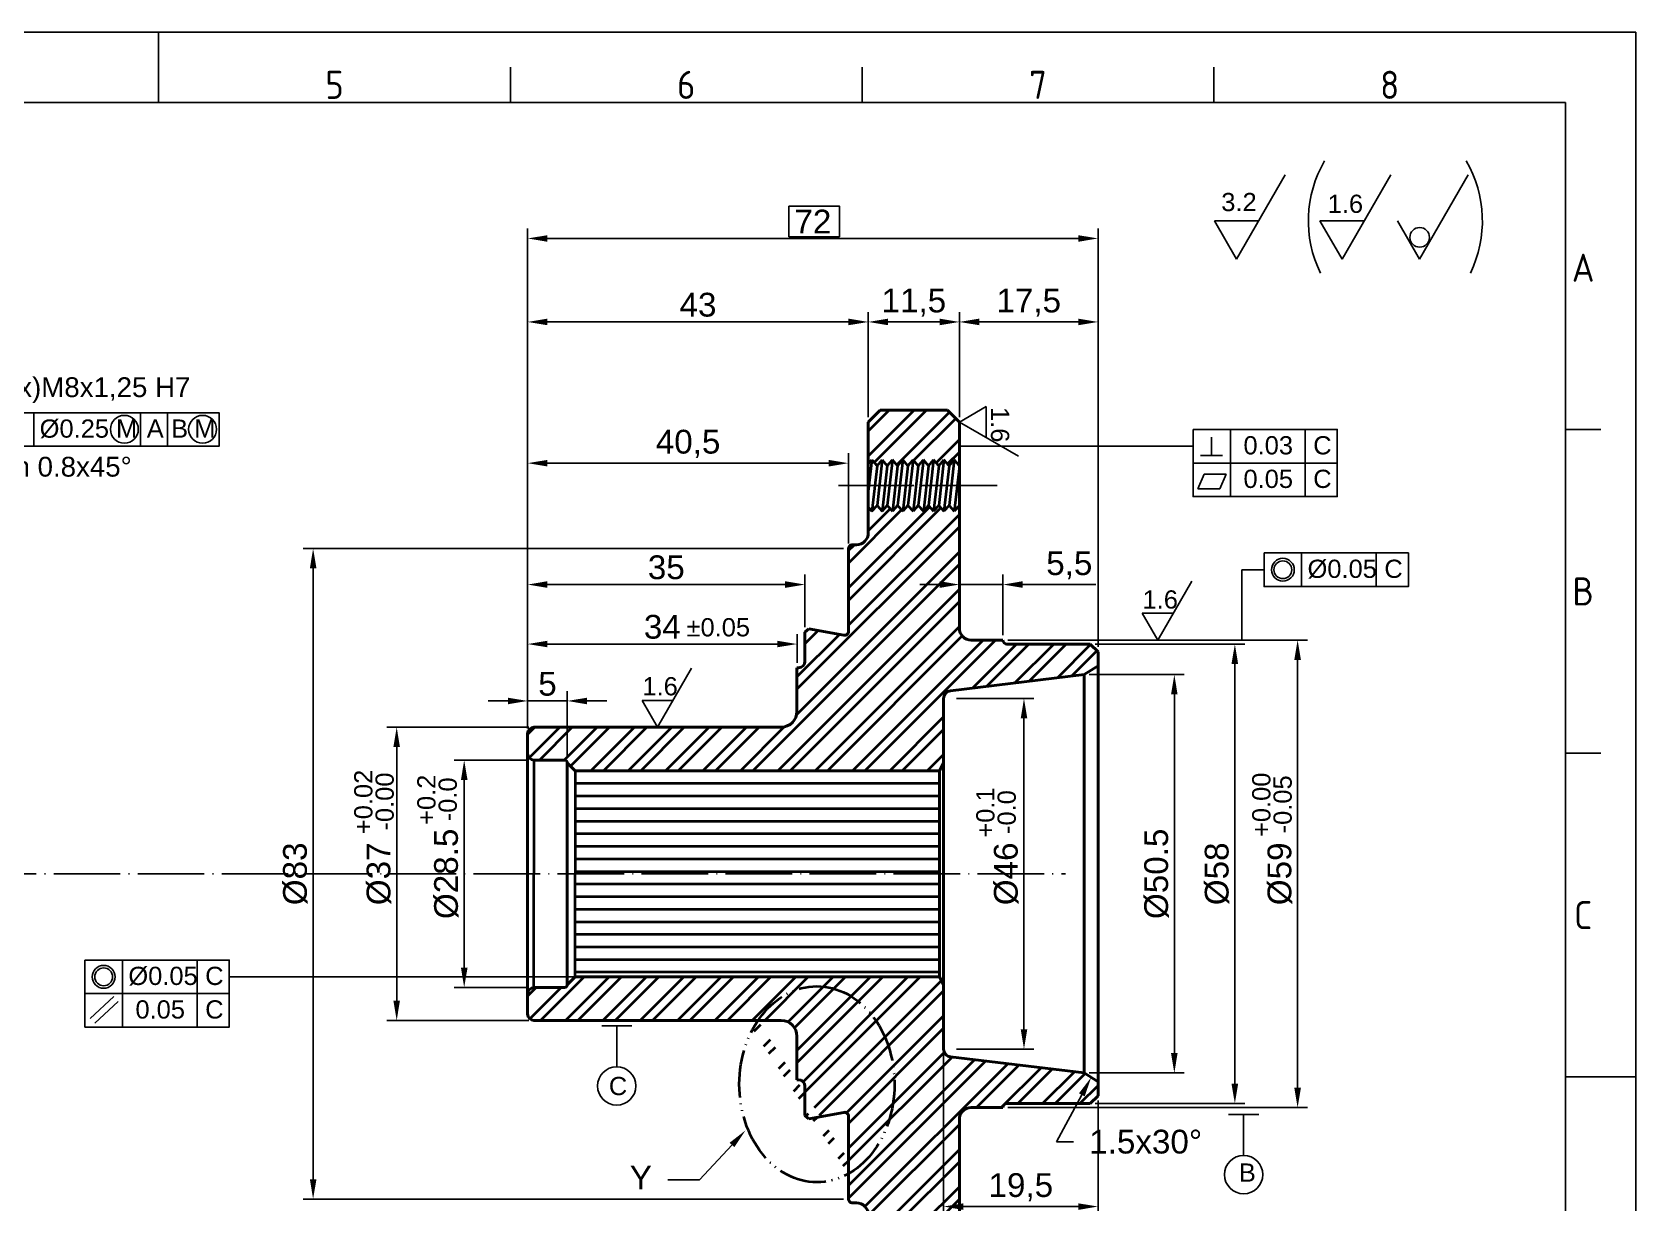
# Model space of a CAD drawing. Header units: millimetres. Extents: x 2626 to 2999, y 1108 to 1371.
# Drawn here: x 2796.4 to 2998.8, y 1223.6 to 1371.4 of the extents above; entities that cross this region are included whole.
import ezdxf
from ezdxf import colors
from ezdxf.entities.mleader import LeaderData, LeaderLine
from ezdxf.enums import TextEntityAlignment as Align
from ezdxf.math import Vec2, Vec3

# ---------------------------------------------------------------- set-up
doc = ezdxf.new("R2010")
doc.units = ezdxf.units.MM
doc.linetypes.add('ACAD_ISO04W100', pattern=[30, 24, -3, 0, -3])
doc.linetypes.add('ACAD_ISO05W100', pattern=[33, 24, -3, 0, -3, 0, -3])
for name, color, linetype, lineweight in [('AM_0', 7, 'Continuous', 40), ('AM_4', 1, 'ACAD_ISO04W100', 25), ('AM_5', 3, 'Continuous', 25), ('AM_7', 4, 'Continuous', 35), ('AM_BOR', 2, 'ACAD_ISO05W100', 35)]:
    doc.layers.add(name, color=color, linetype=linetype, lineweight=lineweight)
doc.styles.add('ACISOTS', font='isocp.shx', dxfattribs={"height": 1})
doc.styles.get("Standard").update_dxf_attribs({"font": 'arial.ttf'})
doc.dimstyles.new('ISO-25', dxfattribs={"dimtxt": 3, "dimasz": 2.5, "dimexe": 1.25, "dimexo": 0.625, "dimtad": 1, "dimtxsty": 'Standard', "dimcen": 2.5, "dimadec": 0, "dimazin": 0, "dimtfac": 1, "dimtmove": 0, "dimatfit": 3, "dimfxl": 1, "dimarcsym": 0})

# ---------------------------------------------------------------- blocks, each defined once
blk = doc.blocks.new('A3 ZTL')
for p, q in [((401.17, 280.82), (19.57, 280.82)), ((401.17, 9.78), (401.17, 280.82))]:
    blk.add_line(p, q)
at = {"layer": 'AM_BOR', "color": 135, "linetype": 'Continuous', "lineweight": 25}
for p, q in [((0, 290.61), (410.96, 290.61)), ((410.96, 290.61), (410.96, 0))]:
    blk.add_line(p, q, dxfattribs=at)
at = {"layer": 'AM_BOR', "color": 135, "lineweight": 25}
for p, q in [((205.48, 280.82), (205.48, 290.61)), ((254.4, 280.82), (254.4, 285.71)), ((303.33, 280.82), (303.33, 285.71)), ((352.25, 280.82), (352.25, 285.71)), ((406.07, 235.32), (401.17, 235.32)), ((406.07, 190.31), (401.17, 190.31)), ((401.17, 145.3), (410.96, 145.3))]:
    blk.add_line(p, q, dxfattribs=at)
at = {"layer": 'AM_BOR', "color": 135, "lineweight": 25, "style": 'ACISOTS'}
for s, p in [('5', (229.94, 283.27)), ('6', (278.86, 283.27)), ('7', (327.79, 283.27)), ('8', (376.71, 283.27)), ('A', (403.62, 257.83)), ('B', (403.62, 212.82)), ('C', (403.62, 167.81))]:
    blk.add_text(s, height=3.91, dxfattribs=at).set_placement(p, align=Align.MIDDLE)
blk = doc.blocks.new('*D47')
at = {"layer": 'AM_5', "color": 0, "lineweight": -2}
for p, q in [((2919.57, 1294.68), (2957.39, 1294.68)), ((2956.14, 1292.18), (2956.14, 1238.18)), ((2919.57, 1235.68), (2957.39, 1235.68))]:
    blk.add_line(p, q, dxfattribs=at)
at = {"layer": 'AM_5', "color": 0}
for points in [[(2955.72, 1292.18), (2956.56, 1292.18), (2956.14, 1294.68)], [(2955.72, 1238.18), (2956.56, 1238.18), (2956.14, 1235.68)]]:
    blk.add_solid(points, dxfattribs=at)
at = {"layer": 'Defpoints', "color": 0}
for p in [(2918.95, 1294.68), (2918.95, 1235.68), (2956.14, 1235.68)]:
    blk.add_point(p, dxfattribs=at)
at = {"layer": 'AM_5', "color": 0, "insert": (2953.9, 1265.18), "char_height": 3, "attachment_point": 5, "rotation": 90}
blk.add_mtext('%%c59', dxfattribs=at)
blk = doc.blocks.new('*D48')
at = {"layer": 'AM_5', "color": 0, "lineweight": -2}
for p, q in [((2929.84, 1290.32), (2941.83, 1290.32)), ((2940.58, 1287.82), (2940.58, 1242.55)), ((2929.84, 1240.05), (2941.83, 1240.05))]:
    blk.add_line(p, q, dxfattribs=at)
at = {"layer": 'AM_5', "color": 0}
for points in [[(2940.16, 1287.82), (2940.99, 1287.82), (2940.58, 1290.32)], [(2940.16, 1242.55), (2940.99, 1242.55), (2940.58, 1240.05)]]:
    blk.add_solid(points, dxfattribs=at)
at = {"layer": 'Defpoints', "color": 0}
for p in [(2929.22, 1290.32), (2929.22, 1240.05), (2940.58, 1240.05)]:
    blk.add_point(p, dxfattribs=at)
at = {"layer": 'AM_5', "color": 0, "insert": (2938.34, 1265.18), "char_height": 3, "attachment_point": 5, "rotation": 90}
blk.add_mtext('%%C50.5', dxfattribs=at)
blk = doc.blocks.new('*D49')
at = {"layer": 'AM_5', "color": 0, "lineweight": -2}
for p, q in [((2913.07, 1287.3), (2922.85, 1287.3)), ((2921.6, 1284.8), (2921.6, 1245.57)), ((2913.07, 1243.07), (2922.85, 1243.07))]:
    blk.add_line(p, q, dxfattribs=at)
at = {"layer": 'AM_5', "color": 0}
for points in [[(2921.19, 1284.8), (2922.02, 1284.8), (2921.6, 1287.3)], [(2921.19, 1245.57), (2922.02, 1245.57), (2921.6, 1243.07)]]:
    blk.add_solid(points, dxfattribs=at)
at = {"layer": 'Defpoints', "color": 0}
for p in [(2912.45, 1287.3), (2912.45, 1243.07), (2921.6, 1243.07)]:
    blk.add_point(p, dxfattribs=at)
at = {"layer": 'AM_5', "color": 0, "insert": (2919.36, 1265.18), "char_height": 3, "attachment_point": 5, "rotation": 90}
blk.add_mtext('%%c46', dxfattribs=at)
blk = doc.blocks.new('*D50')
at = {"layer": 'AM_5', "color": 0, "lineweight": -2}
for p, q in [((2913.45, 1302.32), (2913.45, 1302.94)), ((2918.95, 1295.31), (2918.95, 1302.94)), ((2910.95, 1301.69), (2908.45, 1301.69)), ((2913.45, 1301.69), (2918.95, 1301.69)), ((2921.45, 1301.69), (2930.68, 1301.69))]:
    blk.add_line(p, q, dxfattribs=at)
at = {"layer": 'AM_5', "color": 0}
for points in [[(2910.95, 1302.11), (2910.95, 1301.27), (2913.45, 1301.69)], [(2921.45, 1302.11), (2921.45, 1301.27), (2918.95, 1301.69)]]:
    blk.add_solid(points, dxfattribs=at)
at = {"layer": 'Defpoints', "color": 0}
for p in [(2913.45, 1301.69), (2918.95, 1301.69), (2918.95, 1294.68)]:
    blk.add_point(p, dxfattribs=at)
at = {"layer": 'AM_5', "color": 0, "insert": (2927.32, 1304.11), "char_height": 3, "attachment_point": 5}
blk.add_mtext('5,5', dxfattribs=at)
blk = doc.blocks.new('*D51')
at = {"layer": 'AM_5', "color": 0, "lineweight": -2}
for p, q in [((2913.45, 1322.81), (2913.45, 1336.08)), ((2915.95, 1334.83), (2928.45, 1334.83)), ((2930.95, 1293.81), (2930.95, 1336.08))]:
    blk.add_line(p, q, dxfattribs=at)
at = {"layer": 'AM_5', "color": 0}
for points in [[(2915.95, 1335.25), (2915.95, 1334.42), (2913.45, 1334.83)], [(2928.45, 1335.25), (2928.45, 1334.42), (2930.95, 1334.83)]]:
    blk.add_solid(points, dxfattribs=at)
at = {"layer": 'Defpoints', "color": 0}
for p in [(2930.95, 1334.83), (2913.45, 1322.18), (2930.95, 1293.18)]:
    blk.add_point(p, dxfattribs=at)
at = {"layer": 'AM_5', "color": 0, "insert": (2922.2, 1337.26), "char_height": 3, "attachment_point": 5}
blk.add_mtext('17,5', dxfattribs=at)
blk = doc.blocks.new('*D52')
at = {"layer": 'AM_5', "color": 0, "lineweight": -2}
for p, q in [((2901.95, 1322.81), (2901.95, 1336.08)), ((2910.95, 1334.83), (2904.45, 1334.83)), ((2913.45, 1323.43), (2913.45, 1336.08))]:
    blk.add_line(p, q, dxfattribs=at)
at = {"layer": 'AM_5', "color": 0}
for points in [[(2904.45, 1335.25), (2904.45, 1334.42), (2901.95, 1334.83)], [(2910.95, 1335.25), (2910.95, 1334.42), (2913.45, 1334.83)]]:
    blk.add_solid(points, dxfattribs=at)
at = {"layer": 'Defpoints', "color": 0}
for p in [(2901.95, 1334.83), (2901.95, 1322.18), (2913.45, 1322.81)]:
    blk.add_point(p, dxfattribs=at)
at = {"layer": 'AM_5', "color": 0, "insert": (2907.7, 1337.26), "char_height": 3, "attachment_point": 5}
blk.add_mtext('11,5', dxfattribs=at)
blk = doc.blocks.new('*D53')
at = {"layer": 'AM_5', "color": 0, "lineweight": -2}
for p, q in [((2930.57, 1294.18), (2949.47, 1294.18)), ((2948.22, 1291.68), (2948.22, 1238.68)), ((2930.57, 1236.18), (2949.47, 1236.18))]:
    blk.add_line(p, q, dxfattribs=at)
at = {"layer": 'AM_5', "color": 0}
for points in [[(2947.8, 1291.68), (2948.63, 1291.68), (2948.22, 1294.18)], [(2947.8, 1238.68), (2948.63, 1238.68), (2948.22, 1236.18)]]:
    blk.add_solid(points, dxfattribs=at)
at = {"layer": 'Defpoints', "color": 0}
for p in [(2929.95, 1294.18), (2929.95, 1236.18), (2948.22, 1236.18)]:
    blk.add_point(p, dxfattribs=at)
at = {"layer": 'AM_5', "color": 0, "insert": (2945.98, 1265.18), "char_height": 3, "attachment_point": 5, "rotation": 90}
blk.add_mtext('%%c58', dxfattribs=at)
blk = doc.blocks.new('*D54')
at = {"layer": 'AM_5', "color": 0, "lineweight": -2}
for p, q in [((2858.95, 1283.51), (2858.95, 1295.43)), ((2861.45, 1294.18), (2890.45, 1294.18)), ((2892.95, 1291.81), (2892.95, 1295.43))]:
    blk.add_line(p, q, dxfattribs=at)
at = {"layer": 'AM_5', "color": 0}
for points in [[(2861.45, 1294.6), (2861.45, 1293.77), (2858.95, 1294.18)], [(2890.45, 1294.6), (2890.45, 1293.77), (2892.95, 1294.18)]]:
    blk.add_solid(points, dxfattribs=at)
at = {"layer": 'Defpoints', "color": 0}
for p in [(2892.95, 1294.18), (2892.95, 1291.18), (2858.95, 1282.88)]:
    blk.add_point(p, dxfattribs=at)
at = {"layer": 'AM_5', "color": 0, "insert": (2875.95, 1296.34), "char_height": 3, "attachment_point": 5}
blk.add_mtext('34', dxfattribs=at)
blk = doc.blocks.new('*D55')
at = {"layer": 'AM_5', "color": 0, "lineweight": -2}
for p, q in [((2858.95, 1283.51), (2858.95, 1302.94)), ((2893.95, 1296.31), (2893.95, 1302.94)), ((2861.45, 1301.69), (2891.45, 1301.69))]:
    blk.add_line(p, q, dxfattribs=at)
at = {"layer": 'AM_5', "color": 0}
for points in [[(2861.45, 1302.11), (2861.45, 1301.27), (2858.95, 1301.69)], [(2891.45, 1302.11), (2891.45, 1301.27), (2893.95, 1301.69)]]:
    blk.add_solid(points, dxfattribs=at)
at = {"layer": 'Defpoints', "color": 0}
for p in [(2893.95, 1301.69), (2893.95, 1295.68), (2858.95, 1282.88)]:
    blk.add_point(p, dxfattribs=at)
at = {"layer": 'AM_5', "color": 0, "insert": (2876.45, 1303.85), "char_height": 3, "attachment_point": 5}
blk.add_mtext('35', dxfattribs=at)
blk = doc.blocks.new('*D56')
at = {"layer": 'AM_5', "color": 0, "lineweight": -2}
for p, q in [((2858.95, 1283.51), (2858.95, 1318.26)), ((2899.45, 1306.85), (2899.45, 1318.26)), ((2896.95, 1317.01), (2861.45, 1317.01))]:
    blk.add_line(p, q, dxfattribs=at)
at = {"layer": 'AM_5', "color": 0}
for points in [[(2861.45, 1317.42), (2861.45, 1316.59), (2858.95, 1317.01)], [(2896.95, 1317.42), (2896.95, 1316.59), (2899.45, 1317.01)]]:
    blk.add_solid(points, dxfattribs=at)
at = {"layer": 'Defpoints', "color": 0}
for p in [(2858.95, 1317.01), (2899.45, 1306.23), (2858.95, 1282.88)]:
    blk.add_point(p, dxfattribs=at)
at = {"layer": 'AM_5', "color": 0, "insert": (2879.2, 1319.44), "char_height": 3, "attachment_point": 5}
blk.add_mtext('40,5', dxfattribs=at)
blk = doc.blocks.new('*D57')
at = {"layer": 'AM_5', "color": 0, "lineweight": -2}
for p, q in [((2858.95, 1283.51), (2858.95, 1336.08)), ((2861.45, 1334.83), (2899.45, 1334.83)), ((2901.95, 1322.81), (2901.95, 1336.08))]:
    blk.add_line(p, q, dxfattribs=at)
at = {"layer": 'AM_5', "color": 0}
for points in [[(2861.45, 1335.25), (2861.45, 1334.42), (2858.95, 1334.83)], [(2899.45, 1335.25), (2899.45, 1334.42), (2901.95, 1334.83)]]:
    blk.add_solid(points, dxfattribs=at)
at = {"layer": 'Defpoints', "color": 0}
for p in [(2901.95, 1334.83), (2901.95, 1322.18), (2858.95, 1282.88)]:
    blk.add_point(p, dxfattribs=at)
at = {"layer": 'AM_5', "color": 0, "insert": (2880.45, 1336.99), "char_height": 3, "attachment_point": 5}
blk.add_mtext('43', dxfattribs=at)
blk = doc.blocks.new('*D58')
at = {"layer": 'AM_5', "color": 0, "lineweight": -2}
for p, q in [((2858.95, 1283.51), (2858.95, 1346.62)), ((2930.95, 1293.81), (2930.95, 1346.62)), ((2861.45, 1345.37), (2928.45, 1345.37))]:
    blk.add_line(p, q, dxfattribs=at)
at = {"layer": 'AM_5', "color": 0}
for points in [[(2861.45, 1345.78), (2861.45, 1344.95), (2858.95, 1345.37)], [(2928.45, 1345.78), (2928.45, 1344.95), (2930.95, 1345.37)]]:
    blk.add_solid(points, dxfattribs=at)
at = {"layer": 'Defpoints', "color": 0}
for p in [(2930.95, 1345.37), (2930.95, 1293.18), (2858.95, 1282.88)]:
    blk.add_point(p, dxfattribs=at)
at = {"layer": 'AM_5', "color": 0, "insert": (2894.95, 1347.5), "char_height": 3, "attachment_point": 5}
blk.add_mtext('72', dxfattribs=at)
blk = doc.blocks.new('*D59')
at = {"layer": 'AM_5', "color": 0, "lineweight": -2}
for p, q in [((2859.12, 1279.53), (2849.69, 1279.53)), ((2850.94, 1277.03), (2850.94, 1253.33)), ((2859.12, 1250.83), (2849.69, 1250.83))]:
    blk.add_line(p, q, dxfattribs=at)
at = {"layer": 'AM_5', "color": 0}
for points in [[(2850.53, 1277.03), (2851.36, 1277.03), (2850.94, 1279.53)], [(2850.53, 1253.33), (2851.36, 1253.33), (2850.94, 1250.83)]]:
    blk.add_solid(points, dxfattribs=at)
at = {"layer": 'Defpoints', "color": 0}
for p in [(2859.75, 1279.53), (2850.94, 1250.83), (2859.75, 1250.83)]:
    blk.add_point(p, dxfattribs=at)
at = {"layer": 'AM_5', "color": 0, "insert": (2848.7, 1265.18), "char_height": 3, "attachment_point": 5, "rotation": 90}
blk.add_mtext('%%c28.5', dxfattribs=at)
blk = doc.blocks.new('*D60')
at = {"layer": 'AM_5', "color": 0, "lineweight": -2}
for p, q in [((2859.12, 1283.68), (2841.17, 1283.68)), ((2842.42, 1281.18), (2842.42, 1249.18)), ((2859.12, 1246.68), (2841.17, 1246.68))]:
    blk.add_line(p, q, dxfattribs=at)
at = {"layer": 'AM_5', "color": 0}
for points in [[(2842, 1281.18), (2842.83, 1281.18), (2842.42, 1283.68)], [(2842, 1249.18), (2842.83, 1249.18), (2842.42, 1246.68)]]:
    blk.add_solid(points, dxfattribs=at)
at = {"layer": 'Defpoints', "color": 0}
for p in [(2859.75, 1283.68), (2842.42, 1246.68), (2859.75, 1246.68)]:
    blk.add_point(p, dxfattribs=at)
at = {"layer": 'AM_5', "color": 0, "insert": (2840.18, 1265.18), "char_height": 3, "attachment_point": 5, "rotation": 90}
blk.add_mtext('%%c37', dxfattribs=at)
blk = doc.blocks.new('*D61')
at = {"layer": 'AM_5', "color": 0, "lineweight": -2}
for p, q in [((2858.95, 1283.51), (2858.95, 1288.25)), ((2863.95, 1279.81), (2863.95, 1288.25)), ((2856.45, 1287), (2853.95, 1287)), ((2858.95, 1287), (2863.95, 1287)), ((2866.45, 1287), (2868.95, 1287))]:
    blk.add_line(p, q, dxfattribs=at)
at = {"layer": 'AM_5', "color": 0}
for points in [[(2856.45, 1287.41), (2856.45, 1286.58), (2858.95, 1287)], [(2866.45, 1287.41), (2866.45, 1286.58), (2863.95, 1287)]]:
    blk.add_solid(points, dxfattribs=at)
at = {"layer": 'Defpoints', "color": 0}
for p in [(2863.95, 1287), (2858.95, 1282.88), (2863.95, 1279.18)]:
    blk.add_point(p, dxfattribs=at)
at = {"layer": 'AM_5', "color": 0, "insert": (2861.45, 1289.15), "char_height": 3, "attachment_point": 5}
blk.add_mtext('5', dxfattribs=at)
blk = doc.blocks.new('*D62')
at = {"layer": 'AM_5', "color": 0, "lineweight": -2}
for p, q in [((2898.82, 1306.23), (2830.62, 1306.23)), ((2831.87, 1303.73), (2831.87, 1226.64)), ((2898.82, 1224.14), (2830.62, 1224.14))]:
    blk.add_line(p, q, dxfattribs=at)
at = {"layer": 'AM_5', "color": 0}
for points in [[(2831.46, 1303.73), (2832.29, 1303.73), (2831.87, 1306.23)], [(2831.46, 1226.64), (2832.29, 1226.64), (2831.87, 1224.14)]]:
    blk.add_solid(points, dxfattribs=at)
at = {"layer": 'Defpoints', "color": 0}
for p in [(2899.45, 1306.23), (2831.87, 1224.14), (2899.45, 1224.14)]:
    blk.add_point(p, dxfattribs=at)
at = {"layer": 'AM_5', "color": 0, "insert": (2829.63, 1265.18), "char_height": 3, "attachment_point": 5, "rotation": 90}
blk.add_mtext('%%c83', dxfattribs=at)
blk = doc.blocks.new('*D77')
at = {"layer": 'AM_5', "color": 0, "lineweight": -2}
blk.add_line((2690.64, 1224.82), (2677.54, 1211.72), dxfattribs=at)
blk.add_arc((2731, 1265.18), 74.36, 181.9265, 223.0735, dxfattribs=at)
at = {"layer": 'AM_5', "color": 0}
for points in [[(2656.27, 1262.68), (2657.11, 1262.69), (2656.65, 1265.18)], [(2676.99, 1214.69), (2676.39, 1214.11), (2678.43, 1212.61)]]:
    blk.add_solid(points, dxfattribs=at)
at = {"layer": 'Defpoints', "color": 0}
for p in [(2650.73, 1265.18), (2926.86, 1265.18), (2659.18, 1245.94), (2701.63, 1235.81), (2691.08, 1225.26)]:
    blk.add_point(p, dxfattribs=at)
at = {"layer": 'AM_5', "color": 0, "insert": (2664.29, 1237.55), "char_height": 3, "attachment_point": 5, "rotation": 292.5}
blk.add_mtext('45°', dxfattribs=at)
blk = doc.blocks.new('*D78')
at = {"layer": 'AM_5', "color": 0, "lineweight": -2}
for p, q in [((2660.15, 1265.18), (2644.76, 1265.18)), ((2731, 1190.42), (2731, 1178.94))]:
    blk.add_line(p, q, dxfattribs=at)
blk.add_arc((2731, 1265.18), 85, 181.6853, 268.3147, dxfattribs=at)
at = {"layer": 'AM_5', "color": 0}
for points in [[(2645.63, 1262.68), (2646.46, 1262.69), (2646.01, 1265.18)], [(2728.51, 1180.64), (2728.5, 1179.81), (2731, 1180.19)]]:
    blk.add_solid(points, dxfattribs=at)
at = {"layer": 'Defpoints', "color": 0}
for p in [(2731, 1339.32), (2660.77, 1265.18), (2936.91, 1265.18), (2657.39, 1222.69), (2731, 1191.05)]:
    blk.add_point(p, dxfattribs=at)
at = {"layer": 'AM_5', "color": 0, "insert": (2672.43, 1206.61), "char_height": 3, "attachment_point": 5, "rotation": 315}
blk.add_mtext('90°', dxfattribs=at)
blk = doc.blocks.new('*D79')
at = {"layer": 'AM_5', "color": 0, "lineweight": -2}
for p, q in [((2911.45, 1242.45), (2911.45, 1221.94)), ((2930.95, 1236.56), (2930.95, 1221.94)), ((2913.95, 1223.19), (2928.45, 1223.19))]:
    blk.add_line(p, q, dxfattribs=at)
at = {"layer": 'AM_5', "color": 0}
for points in [[(2913.95, 1223.6), (2913.95, 1222.77), (2911.45, 1223.19)], [(2928.45, 1223.6), (2928.45, 1222.77), (2930.95, 1223.19)]]:
    blk.add_solid(points, dxfattribs=at)
at = {"layer": 'Defpoints', "color": 0}
for p in [(2911.45, 1243.07), (2930.95, 1237.18), (2930.95, 1223.19)]:
    blk.add_point(p, dxfattribs=at)
at = {"layer": 'AM_5', "color": 0, "insert": (2921.2, 1225.62), "char_height": 3, "attachment_point": 5}
blk.add_mtext('19,5', dxfattribs=at)

msp = doc.modelspace()

# ---------------------------------------------------------------- hatches: boundary and pattern name
at = {"layer": 'AM_7'}
h = msp.add_hatch(dxfattribs=at)
h.set_pattern_fill('ANSI32', color=256, scale=0.35, style=0)
h.set_pattern_definition([(45, (-447.855, -14.0325), (-2.3573172, 2.3573172), []), (45, (-446.2834, -14.0325), (-2.3573172, 2.3573172), [])])
h.paths.add_polyline_path([(2912.329, 1288.29), (2929.217, 1290.32), (2930.948, 1291.434), (2930.948, 1293.184), (2929.948, 1294.184), (2919.448, 1294.184, -0.4142136), (2918.948, 1294.684), (2914.948, 1294.684, -0.4142136), (2913.448, 1296.184), (2913.448, 1311.684), (2912.798, 1310.934), (2912.148, 1311.684), (2911.498, 1310.934), (2910.848, 1311.684), (2910.198, 1310.934), (2909.548, 1311.684), (2908.898, 1310.934), (2908.248, 1311.684), (2907.598, 1310.934), (2906.948, 1311.684), (2906.298, 1310.934), (2905.648, 1311.684), (2904.998, 1310.934), (2904.348, 1311.684), (2903.698, 1310.934), (2903.048, 1311.684), (2902.398, 1310.934), (2901.948, 1311.454), (2901.948, 1308.219, -0.4142136), (2900.448, 1306.719), (2899.865, 1306.719, 0.3659774), (2899.448, 1306.226), (2899.448, 1295.784, -0.467928), (2898.859, 1295.292), (2894.44, 1296.095), (2893.948, 1295.684), (2893.948, 1291.984, -0.4142136), (2893.148, 1291.184), (2892.948, 1291.184), (2892.948, 1285.684, -0.4142136), (2890.948, 1283.684), (2859.748, 1283.684, 0.4142136), (2858.948, 1282.884), (2858.948, 1280.334, 0.4142136), (2859.748, 1279.534), (2863.598, 1279.534, -0.4142136), (2863.948, 1279.184), (2864.948, 1278.184), (2910.955, 1278.184), (2911.448, 1279.184), (2911.448, 1287.297, -0.3796019)])
h.paths.add_polyline_path([(2907.598, 1317.434), (2908.248, 1316.684), (2908.898, 1317.434), (2909.548, 1316.684), (2910.198, 1317.434), (2910.848, 1316.684), (2911.498, 1317.434), (2912.148, 1316.684), (2912.798, 1317.434), (2913.448, 1316.684), (2913.448, 1322.184), (2911.948, 1323.684), (2903.448, 1323.684), (2901.948, 1322.184), (2901.948, 1316.915), (2902.398, 1317.434), (2903.048, 1316.684), (2903.698, 1317.434), (2904.348, 1316.684), (2904.998, 1317.434), (2905.648, 1316.684), (2906.298, 1317.434), (2906.948, 1316.684)])
edge = h.paths.add_edge_path()
edge.add_ellipse((2895.461, 1238.623), major_axis=(0, 12.367), ratio=0.7916987, start_angle=204.03213, end_angle=409.32152, ccw=False)
edge.add_line((2899.448, 1227.328), (2899.448, 1224.142))
edge.add_arc((2899.948, 1224.142), 0.5, 180, 279.59407)
edge.add_line((2900.032, 1223.649), (2900.448, 1223.649))
edge.add_arc((2900.448, 1222.149), 1.5, 0, 90, ccw=False)
edge.add_line((2901.948, 1222.149), (2901.948, 1221.175))
edge.add_line((2901.948, 1221.175), (2902.298, 1220.771))
edge.add_line((2902.298, 1220.771), (2902.948, 1221.521))
edge.add_line((2902.948, 1221.521), (2903.673, 1220.684))
edge.add_line((2903.673, 1220.684), (2904.323, 1221.434))
edge.add_line((2904.323, 1221.434), (2904.973, 1220.684))
edge.add_line((2904.973, 1220.684), (2905.623, 1221.434))
edge.add_line((2905.623, 1221.434), (2906.273, 1220.684))
edge.add_line((2906.273, 1220.684), (2906.923, 1221.434))
edge.add_line((2906.923, 1221.434), (2907.573, 1220.684))
edge.add_line((2907.573, 1220.684), (2908.223, 1221.434))
edge.add_line((2908.223, 1221.434), (2908.873, 1220.684))
edge.add_line((2908.873, 1220.684), (2909.523, 1221.434))
edge.add_line((2909.523, 1221.434), (2910.173, 1220.684))
edge.add_line((2910.173, 1220.684), (2910.823, 1221.434))
edge.add_line((2910.823, 1221.434), (2911.473, 1220.684))
edge.add_line((2911.473, 1220.684), (2912.123, 1221.434))
edge.add_line((2912.123, 1221.434), (2912.773, 1220.684))
edge.add_line((2912.773, 1220.684), (2913.448, 1221.463))
edge.add_line((2913.448, 1221.463), (2913.448, 1234.184))
edge.add_arc((2914.948, 1234.184), 1.5, 90, 180, ccw=False)
edge.add_line((2914.948, 1235.684), (2918.948, 1235.684))
edge.add_arc((2919.448, 1235.684), 0.5, 90, 180, ccw=False)
edge.add_line((2919.448, 1236.184), (2929.948, 1236.184))
edge.add_line((2929.948, 1236.184), (2930.948, 1237.184))
edge.add_line((2930.948, 1237.184), (2930.948, 1238.934))
edge.add_line((2930.948, 1238.934), (2929.217, 1240.049))
edge.add_line((2929.217, 1240.049), (2912.329, 1242.079))
edge.add_arc((2912.448, 1243.071), 1, 180, 263.14742, ccw=False)
edge.add_line((2911.448, 1243.071), (2911.448, 1251.184))
edge.add_line((2911.448, 1251.184), (2910.955, 1252.184))
edge.add_line((2910.955, 1252.184), (2864.948, 1252.184))
edge.add_line((2864.948, 1252.184), (2863.948, 1251.184))
edge.add_arc((2863.598, 1251.184), 0.35, -90, 0, ccw=False)
edge.add_line((2863.598, 1250.834), (2859.748, 1250.834))
edge.add_arc((2859.748, 1250.034), 0.8, 90, 180)
edge.add_line((2858.948, 1250.034), (2858.948, 1247.484))
edge.add_arc((2859.748, 1247.484), 0.8, 180, 270)
edge.add_line((2859.748, 1246.684), (2888.035, 1246.684))
edge = h.paths.add_edge_path(flags=17)
edge.add_ellipse((2895.461, 1238.623), major_axis=(0, 12.367), ratio=0.7916987, start_angle=204.03213, end_angle=409.32152)
edge.add_line((2888.035, 1246.684), (2890.948, 1246.684))
edge.add_arc((2890.948, 1244.684), 2, 0, 90, ccw=False)
edge.add_line((2892.948, 1244.684), (2892.948, 1239.184))
edge.add_line((2892.948, 1239.184), (2893.148, 1239.184))
edge.add_arc((2893.148, 1238.384), 0.8, 0, 90, ccw=False)
edge.add_line((2893.948, 1238.384), (2893.948, 1234.684))
edge.add_line((2893.948, 1234.684), (2894.44, 1234.274))
edge.add_line((2894.44, 1234.274), (2898.859, 1235.077))
edge.add_arc((2898.948, 1234.585), 0.5, 0, 100.30485, ccw=False)
edge.add_line((2899.448, 1234.585), (2899.448, 1227.328))
h.paths.add_polyline_path([(2911.948, 1206.684), (2913.448, 1208.184), (2913.448, 1211.684), (2912.798, 1210.934), (2912.148, 1211.684), (2911.498, 1210.934), (2910.848, 1211.684), (2910.198, 1210.934), (2909.548, 1211.684), (2908.898, 1210.934), (2908.248, 1211.684), (2907.598, 1210.934), (2906.948, 1211.684), (2906.298, 1210.934), (2905.648, 1211.684), (2904.998, 1210.934), (2904.348, 1211.684), (2903.698, 1210.934), (2903.048, 1211.684), (2902.398, 1210.934), (2901.948, 1211.454), (2901.948, 1208.184), (2903.448, 1206.684)])
h = msp.add_hatch(dxfattribs=at)
h.set_pattern_fill('ANSI31', color=256, scale=0.5, angle=315, style=0)
h.set_pattern_definition([(0, (-447.8549, -14.0325), (6e-16, 1.5875), [])])
h.paths.add_polyline_path([(2910.955, 1265.184), (2910.955, 1278.184), (2864.948, 1278.184), (2864.948, 1265.184)])
h.paths.add_polyline_path([(2864.948, 1265.184), (2864.948, 1252.184), (2910.955, 1252.184), (2910.955, 1265.184)])

# ---------------------------------------------------------------- linework, layer by layer
at = {"layer": 'AM_0'}
for p, q in [((2901.948, 1322.184), (2903.448, 1323.684)), ((2901.948, 1322.184), (2901.948, 1308.219)), ((2911.948, 1323.684), (2903.448, 1323.684)), ((2911.948, 1323.684), (2913.448, 1322.184)), ((2913.448, 1322.184), (2913.448, 1296.184)), ((2899.448, 1306.226), (2899.448, 1295.784)), ((2899.865, 1306.719), (2900.448, 1306.719)), ((2894.44, 1296.095), (2893.948, 1295.684)), ((2894.44, 1296.095), (2898.859, 1295.292)), ((2893.948, 1295.684), (2893.948, 1291.984)), ((2918.948, 1294.684), (2914.948, 1294.684)), ((2918.948, 1294.684), (2918.948, 1294.684)), ((2929.948, 1294.184), (2919.448, 1294.184)), ((2929.948, 1294.184), (2930.948, 1293.184)), ((2930.948, 1293.184), (2930.948, 1291.434)), ((2892.948, 1291.184), (2892.948, 1285.684)), ((2892.948, 1291.184), (2893.148, 1291.184)), ((2929.217, 1290.32), (2912.329, 1288.29)), ((2930.948, 1291.434), (2929.217, 1290.32)), ((2929.217, 1290.32), (2929.217, 1265.184)), ((2930.948, 1291.434), (2930.948, 1265.184)), ((2911.448, 1287.297), (2911.448, 1279.184)), ((2859.748, 1283.684), (2890.948, 1283.684)), ((2858.948, 1282.884), (2858.948, 1280.334)), ((2858.948, 1280.334), (2858.948, 1265.184)), ((2859.748, 1279.534), (2863.598, 1279.534)), ((2863.948, 1279.184), (2863.948, 1279.184)), ((2863.948, 1279.184), (2863.948, 1265.184)), ((2863.948, 1279.184), (2864.948, 1278.184)), ((2864.948, 1278.184), (2910.955, 1278.184)), ((2911.448, 1279.184), (2910.955, 1278.184)), ((2910.955, 1278.184), (2910.955, 1265.184)), ((2911.448, 1279.184), (2911.448, 1265.184)), ((2858.948, 1250.034), (2858.948, 1265.184)), ((2863.948, 1251.184), (2863.948, 1265.184)), ((2910.955, 1252.184), (2910.955, 1265.184)), ((2911.448, 1251.184), (2911.448, 1265.184)), ((2929.217, 1240.049), (2929.217, 1265.184)), ((2930.948, 1238.934), (2930.948, 1265.184)), ((2863.948, 1251.184), (2864.948, 1252.184)), ((2863.948, 1251.184), (2863.948, 1251.184)), ((2864.948, 1252.184), (2910.955, 1252.184)), ((2911.448, 1251.184), (2910.955, 1252.184)), ((2911.448, 1243.071), (2911.448, 1251.184)), ((2858.948, 1247.484), (2858.948, 1250.034)), ((2859.748, 1250.834), (2863.598, 1250.834)), ((2859.748, 1246.684), (2890.948, 1246.684)), ((2892.948, 1239.184), (2892.948, 1244.684)), ((2929.217, 1240.049), (2912.329, 1242.079)), ((2892.948, 1239.184), (2893.148, 1239.184)), ((2930.948, 1238.934), (2929.217, 1240.049)), ((2893.948, 1234.684), (2893.948, 1238.384)), ((2929.948, 1236.184), (2930.948, 1237.184)), ((2930.948, 1237.184), (2930.948, 1238.934)), ((2894.44, 1234.274), (2898.859, 1235.077)), ((2918.948, 1235.684), (2914.948, 1235.684)), ((2918.948, 1235.684), (2918.948, 1235.684)), ((2929.948, 1236.184), (2919.448, 1236.184)), ((2894.44, 1234.274), (2893.948, 1234.684)), ((2899.448, 1224.142), (2899.448, 1234.585)), ((2913.448, 1208.184), (2913.448, 1234.184)), ((2899.865, 1223.649), (2900.448, 1223.649))]:
    msp.add_line(p, q, dxfattribs=at)
for centre, radius, start, end in [((2900.448, 1308.219), 1.5, 270, 0), ((2899.948, 1306.226), 0.5, 99.59407, 180), ((2898.948, 1295.784), 0.5, 259.69515, 0), ((2914.948, 1296.184), 1.5, 180, 270), ((2919.448, 1294.684), 0.5, 180, 270), ((2893.148, 1291.984), 0.8, 270, 0), ((2912.448, 1287.297), 1, 96.85258, 180), ((2890.948, 1285.684), 2, 270, 0), ((2859.748, 1282.884), 0.8, 90, 180), ((2859.748, 1280.334), 0.8, 180, 270), ((2863.598, 1279.184), 0.35, 0, 90), ((2863.598, 1251.184), 0.35, 270, 0), ((2859.748, 1250.034), 0.8, 90, 180), ((2859.748, 1247.484), 0.8, 180, 270), ((2890.948, 1244.684), 2, 0, 90), ((2912.448, 1243.071), 1, 180, 263.14742), ((2893.148, 1238.384), 0.8, 0, 90), ((2898.948, 1234.585), 0.5, 0, 100.30485), ((2914.948, 1234.184), 1.5, 90, 180), ((2919.448, 1235.684), 0.5, 90, 180), ((2899.948, 1224.142), 0.5, 180, 260.40593), ((2900.448, 1222.149), 1.5, 0, 90)]:
    msp.add_arc(centre, radius, start, end, dxfattribs=at)
at = {"layer": 'AM_4', "ltscale": 0.35}
for p, q in [((2918.236, 1314.184), (2898.16, 1314.184)), ((2917.133, 1314.184), (2898.263, 1314.184))]:
    msp.add_line(p, q, dxfattribs=at)
at = {"layer": 'AM_4', "linetype": 'ACAD_ISO04W100', "ltscale": 0.35}
msp.add_line((2650.729, 1265.184), (2926.861, 1265.184), dxfattribs=at)
at = {"layer": 'AM_5'}
for p, q in [((2954.585, 1353.411), (2948.437, 1342.763)), ((2967.898, 1353.411), (2961.75, 1342.763)), ((2977.687, 1353.411), (2971.54, 1342.763)), ((2945.643, 1347.603), (2951.231, 1347.603)), ((2945.643, 1347.603), (2948.437, 1342.763)), ((2958.956, 1347.603), (2964.545, 1347.603)), ((2958.956, 1347.603), (2961.75, 1342.763)), ((2968.745, 1347.603), (2971.54, 1342.763)), ((2916.836, 1324.14), (2913.448, 1322.184)), ((2916.836, 1324.14), (2916.836, 1320.228)), ((2920.902, 1317.881), (2913.448, 1322.184)), ((2945.289, 1320.309), (2945.289, 1317.97)), ((2796.599, 1319.139), (2810.086, 1319.139)), ((2810.086, 1319.139), (2813.47, 1319.139)), ((2813.47, 1319.139), (2820.006, 1319.139)), ((2942.938, 1319.146), (2913.448, 1319.146)), ((2943.899, 1317.97), (2946.679, 1317.97)), ((2947.661, 1317.029), (2957.079, 1317.029)), ((2957.079, 1317.029), (2961.154, 1317.029)), ((2943.539, 1313.773), (2944.326, 1315.63)), ((2944.326, 1315.63), (2947.113, 1315.63)), ((2947.113, 1315.63), (2946.327, 1313.773)), ((2943.539, 1313.773), (2946.327, 1313.773)), ((2947.661, 1312.794), (2957.079, 1312.794)), ((2957.079, 1312.794), (2961.154, 1312.794)), ((2942.786, 1302.138), (2938.482, 1294.684)), ((2951.918, 1303.559), (2949.092, 1303.559)), ((2949.092, 1303.559), (2949.092, 1294.684)), ((2956.641, 1301.442), (2966.059, 1301.442)), ((2966.059, 1301.442), (2970.134, 1301.442)), ((2936.526, 1298.072), (2940.438, 1298.072)), ((2936.526, 1298.072), (2938.482, 1294.684)), ((2879.652, 1291.138), (2875.348, 1283.684)), ((2873.392, 1287.072), (2877.304, 1287.072)), ((2873.392, 1287.072), (2875.348, 1283.684)), ((2864.948, 1252.184), (2821.29, 1252.184)), ((2803.743, 1246.932), (2806.703, 1249.687)), ((2807.797, 1250.067), (2817.215, 1250.067)), ((2817.215, 1250.067), (2821.29, 1250.067)), ((2804.315, 1246.317), (2807.275, 1249.073)), ((2807.797, 1245.832), (2817.215, 1245.832)), ((2817.215, 1245.832), (2821.29, 1245.832)), ((2872.1, 1245.987), (2868.294, 1245.987)), ((2870.197, 1245.987), (2870.197, 1240.835)), ((2951.231, 1234.799), (2947.425, 1234.799)), ((2949.328, 1234.799), (2949.328, 1229.647))]:
    msp.add_line(p, q, dxfattribs=at)
for points in [[(2891.931, 1349.453), (2898.312, 1349.453), (2898.312, 1345.579), (2891.931, 1345.579)], [(2791.876, 1323.374), (2796.599, 1323.374), (2796.599, 1319.139), (2791.876, 1319.139)], [(2796.599, 1323.374), (2810.086, 1323.374), (2810.086, 1319.139), (2796.599, 1319.139)], [(2810.086, 1323.374), (2813.47, 1323.374), (2813.47, 1319.139), (2810.086, 1319.139)], [(2813.47, 1323.374), (2820.006, 1323.374), (2820.006, 1319.139), (2813.47, 1319.139)], [(2942.938, 1321.263), (2947.661, 1321.263), (2947.661, 1317.029), (2942.938, 1317.029)], [(2947.661, 1321.263), (2957.079, 1321.263), (2957.079, 1317.029), (2947.661, 1317.029)], [(2957.079, 1321.263), (2961.154, 1321.263), (2961.154, 1317.029), (2957.079, 1317.029)], [(2942.938, 1317.029), (2947.661, 1317.029), (2947.661, 1312.794), (2942.938, 1312.794)], [(2947.661, 1317.029), (2957.079, 1317.029), (2957.079, 1312.794), (2947.661, 1312.794)], [(2957.079, 1317.029), (2961.154, 1317.029), (2961.154, 1312.794), (2957.079, 1312.794)], [(2951.918, 1305.677), (2956.641, 1305.677), (2956.641, 1301.442), (2951.918, 1301.442)], [(2956.641, 1305.677), (2966.059, 1305.677), (2966.059, 1301.442), (2956.641, 1301.442)], [(2966.059, 1305.677), (2970.134, 1305.677), (2970.134, 1301.442), (2966.059, 1301.442)], [(2803.074, 1254.302), (2807.797, 1254.302), (2807.797, 1250.067), (2803.074, 1250.067)], [(2807.797, 1254.302), (2817.215, 1254.302), (2817.215, 1250.067), (2807.797, 1250.067)], [(2817.215, 1254.302), (2821.29, 1254.302), (2821.29, 1250.067), (2817.215, 1250.067)], [(2803.074, 1250.067), (2807.797, 1250.067), (2807.797, 1245.832), (2803.074, 1245.832)], [(2807.797, 1250.067), (2817.215, 1250.067), (2817.215, 1245.832), (2807.797, 1245.832)], [(2817.215, 1250.067), (2821.29, 1250.067), (2821.29, 1245.832), (2817.215, 1245.832)]]:
    msp.add_lwpolyline(points, close=True, dxfattribs=at)
for centre, radius in [((2971.551, 1345.506), 1.239), ((2808.045, 1321.284), 1.757), ((2817.914, 1321.284), 1.757), ((2954.28, 1303.559), 1.441), ((2954.28, 1303.559), 1.125), ((2805.435, 1252.184), 1.441), ((2805.435, 1252.184), 1.125), ((2870.197, 1238.415), 2.42), ((2949.328, 1227.227), 2.42)]:
    msp.add_circle(centre, radius, dxfattribs=at)
for centre, start, end in [((2972.551, 1347.592), 149.81687, 205.95777), ((2964.416, 1347.592), 334.04223, 30.18313)]:
    msp.add_arc(centre, 15.049, start, end, dxfattribs=at)
at = {"layer": 'AM_7'}
for p, q in [((2901.948, 1316.915), (2902.398, 1317.434)), ((2902.398, 1317.434), (2901.948, 1313.454)), ((2902.398, 1317.434), (2903.048, 1316.684)), ((2903.048, 1316.684), (2902.398, 1310.934)), ((2903.048, 1316.684), (2903.698, 1317.434)), ((2903.698, 1317.434), (2903.048, 1311.684)), ((2903.698, 1317.434), (2904.348, 1316.684)), ((2904.348, 1316.684), (2903.698, 1310.934)), ((2904.348, 1316.684), (2904.998, 1317.434)), ((2904.998, 1317.434), (2904.348, 1311.684)), ((2905.648, 1316.684), (2904.998, 1317.434)), ((2905.648, 1316.684), (2904.998, 1310.934)), ((2905.648, 1316.684), (2906.298, 1317.434)), ((2906.298, 1317.434), (2905.648, 1311.684)), ((2906.948, 1316.684), (2906.298, 1317.434)), ((2906.948, 1316.684), (2906.298, 1310.934)), ((2906.948, 1316.684), (2907.598, 1317.434)), ((2907.598, 1317.434), (2906.948, 1311.684)), ((2908.248, 1316.684), (2907.598, 1317.434)), ((2908.248, 1316.684), (2907.598, 1310.934)), ((2908.248, 1316.684), (2908.898, 1317.434)), ((2908.898, 1317.434), (2908.248, 1311.684)), ((2909.548, 1316.684), (2908.898, 1317.434)), ((2909.548, 1316.684), (2908.898, 1310.934)), ((2909.548, 1316.684), (2910.198, 1317.434)), ((2910.198, 1317.434), (2909.548, 1311.684)), ((2910.848, 1316.684), (2910.198, 1317.434)), ((2910.848, 1316.684), (2910.198, 1310.934)), ((2910.848, 1316.684), (2911.498, 1317.434)), ((2911.498, 1317.434), (2910.848, 1311.684)), ((2912.148, 1316.684), (2911.498, 1317.434)), ((2912.148, 1316.684), (2911.498, 1310.934)), ((2912.148, 1316.684), (2912.798, 1317.434)), ((2912.798, 1317.434), (2912.148, 1311.684)), ((2913.448, 1316.684), (2912.798, 1317.434)), ((2913.448, 1316.684), (2912.798, 1310.934)), ((2901.948, 1311.454), (2902.398, 1310.934)), ((2902.398, 1310.934), (2903.048, 1311.684)), ((2903.048, 1311.684), (2903.698, 1310.934)), ((2903.698, 1310.934), (2904.348, 1311.684)), ((2904.348, 1311.684), (2904.998, 1310.934)), ((2905.648, 1311.684), (2904.998, 1310.934)), ((2905.648, 1311.684), (2906.298, 1310.934)), ((2906.948, 1311.684), (2906.298, 1310.934)), ((2906.948, 1311.684), (2907.598, 1310.934)), ((2908.248, 1311.684), (2907.598, 1310.934)), ((2908.248, 1311.684), (2908.898, 1310.934)), ((2909.548, 1311.684), (2908.898, 1310.934)), ((2909.548, 1311.684), (2910.198, 1310.934)), ((2910.848, 1311.684), (2910.198, 1310.934)), ((2910.848, 1311.684), (2911.498, 1310.934)), ((2912.148, 1311.684), (2911.498, 1310.934)), ((2912.148, 1311.684), (2912.798, 1310.934)), ((2913.448, 1311.684), (2912.798, 1310.934)), ((2859.748, 1279.534), (2859.748, 1265.184)), ((2864.948, 1278.184), (2864.948, 1265.184)), ((2859.748, 1250.834), (2859.748, 1265.184)), ((2864.948, 1252.184), (2864.948, 1265.184))]:
    msp.add_line(p, q, dxfattribs=at)
at = {"layer": 'AM_BOR', "ltscale": 0.25}
msp.add_ellipse((2895.461, 1238.623), major_axis=(0, 12.367), ratio=0.7916987, dxfattribs=at)

# ---------------------------------------------------------------- block references
at = {"linetype": 'ByBlock', "lineweight": 0, "xscale": 0.9075000000000002, "yscale": 0.9075000000000002, "zscale": 0.9075000000000002}
msp.add_blockref('A3 ZTL', (2625.9, 1107.689), dxfattribs=at)

# ---------------------------------------------------------------- texts
at = {"layer": 'AM_5', "char_height": 2.3, "attachment_point": 1}
for s, insert in [('3.2', (2946.506, 1351.117)), ('1.6', (2959.94, 1350.895)), ('%%C0.25', (2797.352, 1322.526)), ('M', (2806.993, 1322.526)), ('A', (2810.868, 1322.526)), ('B', (2813.942, 1322.526)), ('M', (2816.862, 1322.526)), (' 0.03', (2948.414, 1320.416)), ('C', (2958.109, 1320.416)), (' 0.05', (2948.414, 1316.181)), ('C', (2958.109, 1316.181)), ('%%C0.05', (2957.394, 1304.829)), ('C', (2967.089, 1304.829)), ('1.6', (2936.569, 1300.96)), ('%%P0.05', (2879.006, 1297.448)), ('1.6', (2873.434, 1290.007)), ('%%C0.05', (2808.55, 1253.454)), ('C', (2818.245, 1253.454)), (' 0.05', (2808.55, 1249.219)), ('C', (2818.245, 1249.219)), ('C', (2869.201, 1239.551)), ('B', (2948.728, 1228.627))]:
    msp.add_mtext_dynamic_manual_height_columns(s, width=18.23779, gutter_width=12.5, heights=[0], dxfattribs=dict(at, insert=insert))
for s, heights, insert, rotation in [('1.6', [0], (2919.733, 1324.098), 270), ('+0.02', [0], (2837.055, 1270.19), 90), ('-0.00', [0], (2839.746, 1270.646), 90), ('+0.2', [0], (2845.017, 1271.358), 90), ('+0.00', [0], (2950.406, 1269.83), 90), ('-0.05', [0], (2953.097, 1270.286), 90), ('-0.0', [0], (2847.709, 1271.814), 90), ('+0.1', [0], (2915.576, 1269.75), 90), ('-0.0', [2.514], (2918.267, 1270.206), 90)]:
    msp.add_mtext_dynamic_manual_height_columns(s, width=18.23779, gutter_width=12.5, heights=heights, dxfattribs=dict(at, insert=insert, rotation=rotation))
at = {"layer": 'AM_5', "color": 3, "insert": (2791.656, 1317.813), "char_height": 2.5, "attachment_point": 1}
msp.add_mtext_dynamic_manual_height_columns('Ch 0.8x45%%D', width=40.20612, gutter_width=12.5, heights=[0], dxfattribs=at)

# ---------------------------------------------------------------- dimensions: what is measured, and where the dimension line sits
at = {"layer": 'AM_5'}
for base, p1, p2, picture, middle in [((2930.948, 1345.365), (2858.948, 1282.884), (2930.948, 1293.184), '*D58', (2894.948, 1347.496)), ((2901.948, 1334.832), (2858.948, 1282.884), (2901.948, 1322.184), '*D57', (2880.448, 1336.99)), ((2901.948, 1334.832), (2913.448, 1322.809), (2901.948, 1322.184), '*D52', (2907.698, 1337.26)), ((2930.948, 1334.832), (2913.448, 1322.184), (2930.948, 1293.184), '*D51', (2922.198, 1337.26)), ((2858.948, 1317.008), (2899.448, 1306.226), (2858.948, 1282.884), '*D56', (2879.198, 1319.436)), ((2893.948, 1301.69), (2858.948, 1282.884), (2893.948, 1295.684), '*D55', (2876.448, 1303.848)), ((2918.948, 1301.69), (2913.448, 1301.69), (2918.948, 1294.684), '*D50', (2927.315, 1304.112)), ((2892.948, 1294.185), (2858.948, 1282.884), (2892.948, 1291.184), '*D54', (2875.948, 1296.343)), ((2863.948, 1286.998), (2858.948, 1282.884), (2863.948, 1279.184), '*D61', (2861.448, 1289.148)), ((2930.948, 1223.187), (2911.448, 1243.071), (2930.948, 1237.184), '*D79', (2921.198, 1225.615))]:
    dim = msp.add_linear_dim(base=base, p1=p1, p2=p2, dimstyle='ISO-25', dxfattribs=at)
    dim.commit()
    dim.dimension.update_dxf_attribs({"geometry": picture, "text_midpoint": middle})
for base, line1, line2, picture, middle in [((2657.393, 1222.685), ((2731.004, 1339.321), (2731.004, 1191.048)), ((2660.773, 1265.184), (2936.905, 1265.184)), '*D78', (2672.426, 1206.606)), ((2659.181, 1245.94), ((2701.631, 1235.812), (2691.08, 1225.261)), ((2650.729, 1265.184), (2926.861, 1265.184)), '*D77', (2664.294, 1237.552))]:
    dim = msp.add_angular_dim_2l(base=base, line1=line1, line2=line2, dimstyle='ISO-25', dxfattribs=at)
    dim.commit()
    dim.dimension.update_dxf_attribs({"geometry": picture, "text_midpoint": middle})
for base, p1, p2, text, picture, middle in [((2831.872, 1224.142), (2899.448, 1306.226), (2899.448, 1224.142), '%%c83', '*D62', (2829.632, 1265.184)), ((2956.141, 1235.684), (2918.948, 1294.684), (2918.948, 1235.684), '%%c59', '*D47', (2953.901, 1265.184)), ((2948.218, 1236.184), (2929.948, 1294.184), (2929.948, 1236.184), '%%c58', '*D53', (2945.978, 1265.184)), ((2940.576, 1240.049), (2929.217, 1290.32), (2929.217, 1240.049), '%%C50.5', '*D48', (2938.335, 1265.184)), ((2921.604, 1243.071), (2912.448, 1287.297), (2912.448, 1243.071), '%%c46', '*D49', (2919.364, 1265.184)), ((2842.418, 1246.684), (2859.748, 1283.684), (2859.748, 1246.684), '%%c37', '*D60', (2840.177, 1265.184)), ((2850.944, 1250.834), (2859.748, 1279.534), (2859.748, 1250.834), '%%c28.5', '*D59', (2848.704, 1265.184))]:
    dim = msp.add_linear_dim(base=base, p1=p1, p2=p2, angle=90, text=text, dimstyle='ISO-25', dxfattribs=at)
    dim.commit()
    dim.dimension.update_dxf_attribs({"geometry": picture, "text_midpoint": middle})

# ---------------------------------------------------------------- leaders
ml = msp.add_multileader_mtext('Standard', dxfattribs=at)
ml.set_content('(2x)M8x1,25 H7', color=256)
ml.set_leader_properties()
ml.build(insert=Vec2(0, 0))
ml.multileader.update_dxf_attribs({"arrow_head_size": 2.5})
ctx = ml.context
ctx.base_point, ctx.char_height, ctx.arrow_head_size, ctx.plane_origin = Vec3(2789.54, 1326.231), 2.5, 2.5, Vec3(2767.986, 1303.336)
notes = []
notes.append((ctx, [(0, (1, 1, 0), (2781.54, 1326.231), (1, 0), 8, [(0, [(2767.986, 1303.336)], 0, [])])]))
ctx.mtext.insert, ctx.mtext.flow_direction = Vec3(2791.54, 1327.849), 5
ml = msp.add_multileader_mtext('Standard', dxfattribs=at)
ml.set_content('1.5x30%%D', color=256)
ml.set_leader_properties()
ml.build(insert=Vec2(0, 0))
ml.multileader.update_dxf_attribs({"arrow_head_size": 2.5})
ctx = ml.context
ctx.base_point, ctx.char_height, ctx.arrow_head_size, ctx.plane_origin = Vec3(2927.833, 1231.358), 3, 2.5, Vec3(2930.083, 1239.492)
notes.append((ctx, [(0, (1, 1, 0), (2925.725, 1231.358), (1, 0), 2.108, [(0, [(2930.083, 1239.492)], 0, [])])]))
ctx.mtext.insert, ctx.mtext.flow_direction = Vec3(2929.833, 1232.884), 5
ml = msp.add_multileader_mtext('Standard', dxfattribs=at)
ml.set_content('Y', color=256)
ml.set_leader_properties()
ml.build(insert=Vec2(0, 0))
ml.multileader.update_dxf_attribs({"arrow_head_size": 2.5})
ctx = ml.context
ctx.base_point, ctx.char_height, ctx.arrow_head_size, ctx.plane_origin = Vec3(2869.886, 1226.543), 3, 2.5, Vec3(2886.447, 1232.797)
ctx.text_align_type = 2
notes.append((ctx, [(0, (1, 1, 0), (2880.637, 1226.543), (-1, 0), 4, [(0, [(2886.447, 1232.797)], 0, [])])]))
ctx.mtext.insert, ctx.mtext.alignment, ctx.mtext.flow_direction = Vec3(2874.637, 1228.343), 3, 5
for ctx, leaders in notes:
    for number, flags, end, landing, length, lines in leaders:
        leader = LeaderData()
        leader.index, (leader.has_last_leader_line, leader.has_dogleg_vector, leader.attachment_direction) = number, flags
        leader.last_leader_point, leader.dogleg_vector, leader.dogleg_length = Vec3(end), Vec3(landing), length
        for number, points, colour, breaks in lines:
            line = LeaderLine()
            line.index, line.vertices, line.color, line.breaks = number, Vec3.list(points), colors.encode_raw_color(colour), breaks
            leader.lines.append(line)
        ctx.leaders.append(leader)

doc.saveas('drawing.dxf')
